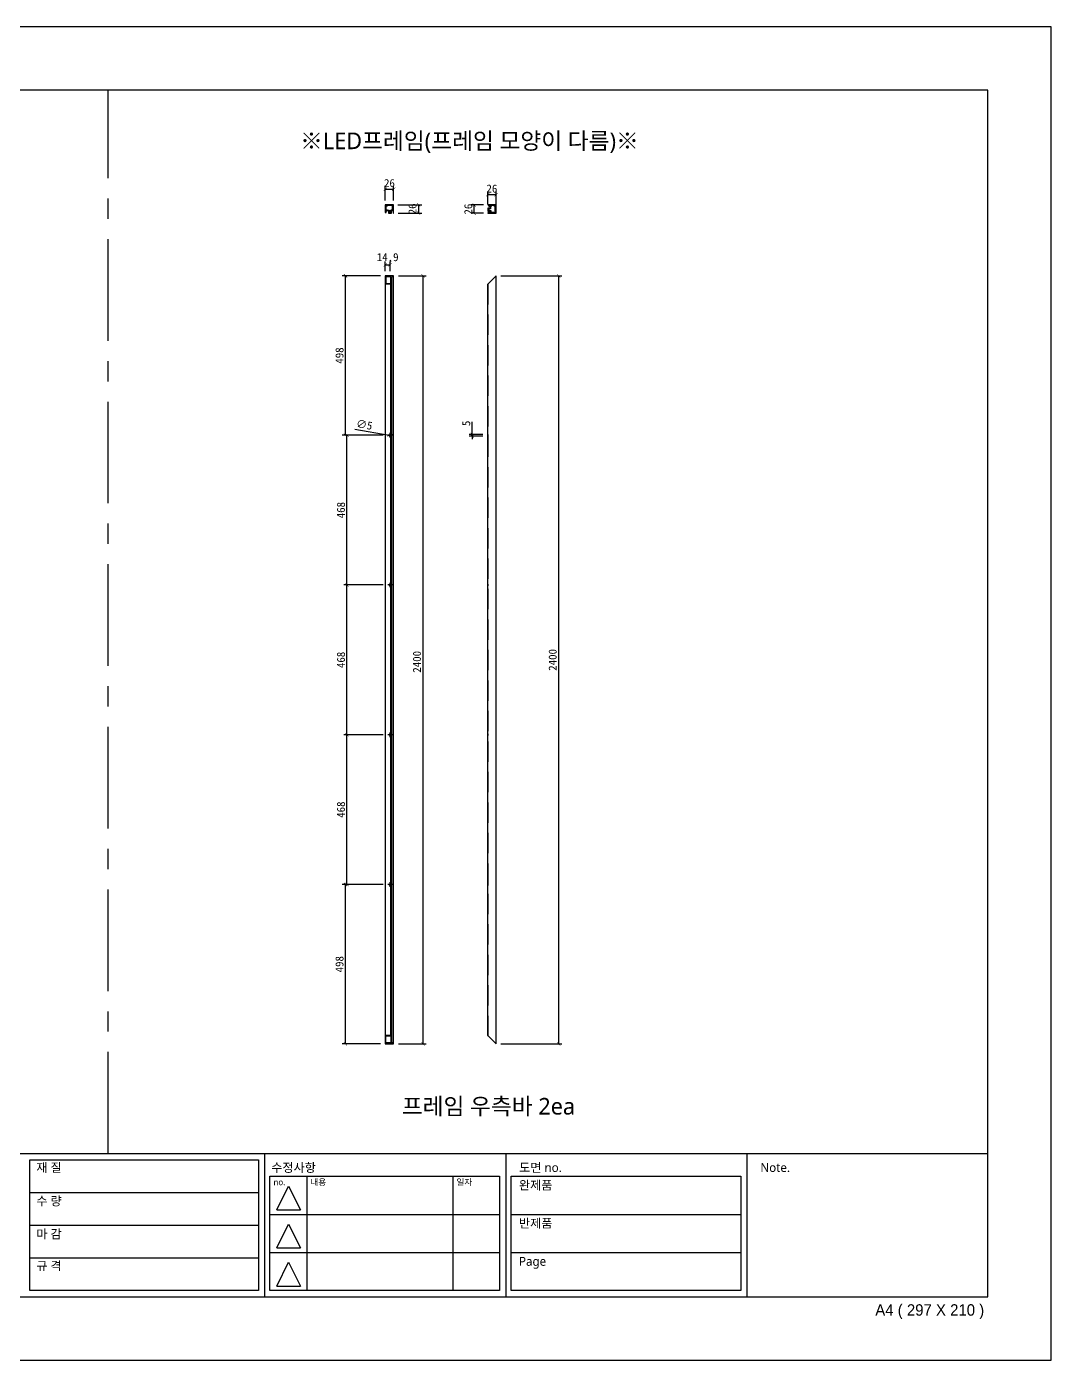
# Model space of a CAD drawing. Header units: millimetres. Extents: x -44117 to 256353, y -2095463 to 65325.
# Drawn here: x -39959 to -36756, y 57733 to 61900 of the extents above; entities that cross this region are included whole.
import ezdxf

# ---------------------------------------------------------------- set-up
doc = ezdxf.new("R2010")
doc.units = ezdxf.units.MM
doc.header["$LTSCALE"] = 10
doc.linetypes.add('CENTER', pattern=[50.8, 31.75, -6.35, 6.35, -6.35])
doc.linetypes.add('HIDDEN', pattern=[9.525, 6.35, -3.175])
for name, color, linetype in [('cen', 1, 'CENTER'), ('도면층1', 7, 'HIDDEN'), ('도면층2', 3, 'CENTER')]:
    doc.layers.add(name, color=color, linetype=linetype)
doc.styles.add('고딕', font='')
doc.styles.get('고딕').set_extended_font_data('HYgtrE')
doc.dimstyles.new('ISO-25', dxfattribs={"dimtxt": 2.5, "dimasz": 2.5, "dimexe": 1, "dimexo": 1, "dimtad": 1, "dimtxsty": 'Standard', "dimblk": 'ARCHTICK', "dimcen": 2.5, "dimadec": 0, "dimazin": 0, "dimtfac": 1, "dimtmove": 0, "dimatfit": 3, "dimfxl": 0, "dimarcsym": 0})

# ---------------------------------------------------------------- blocks, each defined once
blk = doc.blocks.new('A$C2EC13F1B')
at = {"color": 7}
for p, q in [((-3.67, -0.83), (-1.17, 4.17)), ((-1.17, 4.17), (1.33, -0.83))]:
    blk.add_line(p, q, dxfattribs=at)
blk.add_lwpolyline([(-3.67, -0.83), (1.33, -0.83)], dxfattribs=at)
blk = doc.blocks.new('a4 1scale')
at = {"color": 8}
for p, q in [((-15144.83, -4477.05), (-14867.83, -4477.05)), ((-14981.69, -4499.62), (-14981.69, -4477.06)), ((-14943.7, -4499.62), (-14943.7, -4477.06)), ((-14905.71, -4499.62), (-14905.71, -4477.06)), ((-14980.9, -4480.63), (-14944.7, -4480.63)), ((-14975.07, -4480.63), (-14975.07, -4498.62)), ((-14952.08, -4480.63), (-14952.08, -4498.62)), ((-14942.91, -4480.63), (-14906.71, -4480.63)), ((-15018.68, -4483.2), (-14982.69, -4483.2)), ((-14980.9, -4486.63), (-14944.7, -4486.63)), ((-14942.91, -4486.63), (-14906.71, -4486.63)), ((-15018.68, -4488.34), (-14982.69, -4488.34)), ((-15018.68, -4493.48), (-14982.69, -4493.48)), ((-14980.9, -4492.63), (-14944.7, -4492.63)), ((-14942.91, -4492.63), (-14906.71, -4492.63))]:
    blk.add_line(p, q, dxfattribs=at)
for points in [[(-15154.83, -4509.61), (-14857.83, -4509.61), (-14857.83, -4299.61), (-15154.83, -4299.61)], [(-15144.83, -4499.61), (-14867.83, -4499.61), (-14867.83, -4309.61), (-15144.83, -4309.61)]]:
    blk.add_lwpolyline(points, close=True)
blk.add_lwpolyline([(-15018.68, -4478.06), (-14982.69, -4478.06), (-14982.69, -4498.62), (-15018.68, -4498.62)], close=True, dxfattribs=at)
for points in [[(-14944.7, -4480.63), (-14944.7, -4498.62), (-14980.9, -4498.62), (-14980.9, -4480.63)], [(-14906.71, -4480.63), (-14906.71, -4498.62), (-14942.91, -4498.62), (-14942.91, -4480.63)]]:
    blk.add_lwpolyline(points, dxfattribs=at)
at = {"color": 8, "xscale": 0.7469071166727064, "yscale": 0.7469071166727064, "zscale": 0.7469071166727064}
for p in [(-14977.06, -4485.3), (-14977.06, -4491.3), (-14977.06, -4497.29)]:
    blk.add_blockref('A$C2EC13F1B', p, dxfattribs=at)
at = {"color": 8, "style": '고딕'}
for s, insert, char_height, width, attachment_point in [('{\\fMalgun Gothic|b0|i0|c129|p50;재 질}', (-15017.66, -4478.55), 1.4003, 21.6513, 1), ('{\\fMalgun Gothic|b0|i0|c129|p50;수정사항}', (-14980.67, -4478.55), 1.4003, 21.6513, 1), ('{\\fMalgun Gothic|b0|i0|c129|p50;도면 no.}', (-14941.63, -4478.55), 1.4003, 21.6513, 1), ('{\\fMalgun Gothic|b0|i0|c129|p50;Note.}', (-14903.64, -4478.55), 1.4003, 21.6513, 1), ('{\\fMalgun Gothic|b0|i0|c129|p50;no.}', (-14980.32, -4481.07), 0.96, 25.9815, 1), ('{\\fMalgun Gothic|b0|i0|c129|p50;내용}', (-14974.49, -4481.07), 0.96, 25.9815, 1), ('{\\fMalgun Gothic|b0|i0|c129|p50;일자}', (-14951.5, -4481.07), 0.96, 25.9815, 1), ('{\\fGulim|b0|i0|c129|p50;완\\fMalgun Gothic|b0|i0|c129|p50;제품}', (-14941.66, -4481.32), 1.4003, 21.6513, 1), ('{\\fMalgun Gothic|b0|i0|c129|p50;수 량}', (-15017.66, -4483.82), 1.4003, 21.6513, 1), ('{\\fMalgun Gothic|b0|i0|c129|p50;반제품}', (-14941.66, -4487.32), 1.4003, 21.6513, 1), ('{\\fMalgun Gothic|b0|i0|c129|p50;마 감}', (-15017.66, -4489.02), 1.4003, 21.6513, 1), ('{\\fMalgun Gothic|b0|i0|c129|p50;규 격 }', (-15017.66, -4494.02), 1.4003, 21.6513, 1), ('{\\fMalgun Gothic|b0|i0|c129|p50;Page}', (-14941.66, -4493.32), 1.4003, 21.6513, 1), ('{\\C8;A4 ( 297 X 210 )}', (-14868.4, -4500.78), 1.8004, 27.0059, 3)]:
    blk.add_mtext(s, dxfattribs=dict(at, insert=insert, char_height=char_height, width=width, attachment_point=attachment_point))
blk = doc.blocks.new('_ArchTick')
at = {"color": 0, "linetype": 'ByBlock', "const_width": 0.15}
blk.add_lwpolyline([(-0.5, -0.5), (0.5, 0.5)], dxfattribs=at)
blk = doc.blocks.new('*D173')
at = {"color": 0, "lineweight": -2}
for p, q in [((-38566.1, 60626.2), (-38566.1, 60665.4)), ((-38532.7, 60626.2), (-38576.1, 60626.2)), ((-38532.7, 60621.2), (-38576.1, 60621.2)), ((-38566.1, 60621.2), (-38566.1, 60626.2)), ((-38566.1, 60621.2), (-38566.1, 60611.2))]:
    blk.add_line(p, q, dxfattribs=at)
at = {"layer": 'Defpoints', "color": 0}
for p in [(-38566.1, 60626.2), (-38517.7, 60626.2), (-38517.7, 60621.2)]:
    blk.add_point(p, dxfattribs=at)
at = {"color": 0, "lineweight": -2, "xscale": 10, "yscale": 10, "zscale": 10}
for p, rotation in [((-38566.1, 60626.2), 270), ((-38566.1, 60621.2), 90)]:
    blk.add_blockref('_ArchTick', p, dxfattribs=dict(at, rotation=rotation))
at = {"color": 0, "insert": (-38584.8, 60660.8), "char_height": 25, "attachment_point": 5, "rotation": 90}
blk.add_mtext('5', dxfattribs=at)
blk = doc.blocks.new('*D136')
at = {"color": 0, "lineweight": -2}
for p, q in [((-38476.7, 61121.7), (-38285.9, 61121.7)), ((-38295.9, 58721.7), (-38295.9, 61121.7)), ((-38476.7, 58721.7), (-38285.9, 58721.7))]:
    blk.add_line(p, q, dxfattribs=at)
at = {"layer": 'Defpoints', "color": 0}
for p in [(-38491.7, 61121.7), (-38295.9, 61121.7), (-38491.7, 58721.7)]:
    blk.add_point(p, dxfattribs=at)
at = {"color": 0, "lineweight": -2, "xscale": 10, "yscale": 10, "zscale": 10}
for p, rotation in [((-38295.9, 61121.7), 90), ((-38295.9, 58721.7), 270)]:
    blk.add_blockref('_ArchTick', p, dxfattribs=dict(at, rotation=rotation))
at = {"color": 0, "insert": (-38314.7, 59921.7), "char_height": 25, "attachment_point": 5, "rotation": 90}
blk.add_mtext('2400', dxfattribs=at)
blk = doc.blocks.new('*D790')
at = {"color": 0, "lineweight": -2}
for p, q in [((-38530.7, 61343.2), (-38569.8, 61343.2)), ((-38530.7, 61317.2), (-38569.8, 61317.2)), ((-38559.8, 61317.2), (-38559.8, 61343.2))]:
    blk.add_line(p, q, dxfattribs=at)
at = {"layer": 'Defpoints', "color": 0}
for p in [(-38559.8, 61343.2), (-38515.7, 61343.2), (-38515.7, 61317.2)]:
    blk.add_point(p, dxfattribs=at)
at = {"color": 0, "lineweight": -2, "xscale": 10, "yscale": 10, "zscale": 10}
for p, rotation in [((-38559.8, 61343.2), 90), ((-38559.8, 61317.2), 270)]:
    blk.add_blockref('_ArchTick', p, dxfattribs=dict(at, rotation=rotation))
at = {"color": 0, "insert": (-38578.5, 61330.2), "char_height": 25, "attachment_point": 5, "rotation": 90}
blk.add_mtext('26', dxfattribs=at)
blk = doc.blocks.new('*D791')
at = {"color": 0, "lineweight": -2}
for p, q in [((-38517.7, 61345.2), (-38517.7, 61385.5)), ((-38517.7, 61375.5), (-38491.7, 61375.5)), ((-38491.7, 61345.2), (-38491.7, 61385.5))]:
    blk.add_line(p, q, dxfattribs=at)
at = {"layer": 'Defpoints', "color": 0}
for p in [(-38491.7, 61375.5), (-38517.7, 61330.2), (-38491.7, 61330.2)]:
    blk.add_point(p, dxfattribs=at)
at = {"color": 0, "lineweight": -2, "xscale": 10, "yscale": 10, "zscale": 10, "rotation": 180}
blk.add_blockref('_ArchTick', (-38517.7, 61375.5), dxfattribs=at)
at = {"color": 0, "lineweight": -2, "xscale": 10, "yscale": 10, "zscale": 10}
blk.add_blockref('_ArchTick', (-38491.7, 61375.5), dxfattribs=at)
at = {"color": 0, "insert": (-38504.7, 61394.3), "char_height": 25, "attachment_point": 5}
blk.add_mtext('26', dxfattribs=at)
blk = doc.blocks.new('*D795')
at = {"color": 0, "lineweight": -2}
for p, q in [((-38933.2, 60642.7), (-38825.4, 60624.1)), ((-38820.5, 60623.3), (-38825.4, 60624.1)), ((-38820.5, 60623.3), (-38820.5, 60623.3))]:
    blk.add_line(p, q, dxfattribs=at)
at = {"layer": 'Defpoints', "color": 0}
for p in [(-38825.4, 60624.1), (-38820.5, 60623.3)]:
    blk.add_point(p, dxfattribs=at)
at = {"color": 0, "lineweight": -2, "xscale": 10, "yscale": 10, "zscale": 10}
for p, rotation in [((-38825.4, 60624.1), 350.2303854805195), ((-38820.5, 60623.3), 170.2303854805195)]:
    blk.add_blockref('_ArchTick', p, dxfattribs=dict(at, rotation=rotation))
at = {"color": 0, "insert": (-38903.4, 60656.6), "char_height": 25, "attachment_point": 5, "rotation": 350.2304}
blk.add_mtext('∅5', dxfattribs=at)
blk = doc.blocks.new('*D796')
at = {"color": 0, "lineweight": -2}
for p, q in [((-38796.8, 61121.7), (-38710.1, 61121.7)), ((-38720.1, 61121.7), (-38720.1, 58721.7)), ((-38796.8, 58721.7), (-38710.1, 58721.7))]:
    blk.add_line(p, q, dxfattribs=at)
at = {"layer": 'Defpoints', "color": 0}
for p in [(-38811.8, 61121.7), (-38811.8, 58721.7), (-38720.1, 58721.7)]:
    blk.add_point(p, dxfattribs=at)
at = {"color": 0, "lineweight": -2, "xscale": 10, "yscale": 10, "zscale": 10}
for p, rotation in [((-38720.1, 61121.7), 90), ((-38720.1, 58721.7), 270)]:
    blk.add_blockref('_ArchTick', p, dxfattribs=dict(at, rotation=rotation))
at = {"color": 0, "insert": (-38738.8, 59915.7), "char_height": 25, "attachment_point": 5, "rotation": 90}
blk.add_mtext('2400', dxfattribs=at)
blk = doc.blocks.new('*D794')
at = {"color": 0, "lineweight": -2}
for p, q in [((-38837.8, 61136.7), (-38837.8, 61166.1)), ((-38837.8, 61156.1), (-38822.9, 61156.1)), ((-38822.9, 61136.7), (-38822.9, 61166.1))]:
    blk.add_line(p, q, dxfattribs=at)
at = {"layer": 'Defpoints', "color": 0}
for p in [(-38822.9, 61156.1), (-38837.8, 61121.7), (-38822.9, 61121.7)]:
    blk.add_point(p, dxfattribs=at)
at = {"color": 0, "lineweight": -2, "xscale": 10, "yscale": 10, "zscale": 10, "rotation": 180}
blk.add_blockref('_ArchTick', (-38837.8, 61156.1), dxfattribs=at)
at = {"color": 0, "lineweight": -2, "xscale": 10, "yscale": 10, "zscale": 10}
blk.add_blockref('_ArchTick', (-38822.9, 61156.1), dxfattribs=at)
at = {"color": 0, "insert": (-38830.4, 61176.9), "char_height": 25, "attachment_point": 5}
blk.add_mtext('14,9', dxfattribs=at)
blk = doc.blocks.new('*D797')
at = {"color": 0, "lineweight": -2}
for p, q in [((-38844.9, 59219.7), (-38972.1, 59219.7)), ((-38962.1, 58721.7), (-38962.1, 59219.7)), ((-38852.8, 58721.7), (-38972.1, 58721.7))]:
    blk.add_line(p, q, dxfattribs=at)
at = {"layer": 'Defpoints', "color": 0}
for p in [(-38962.1, 59219.7), (-38829.9, 59219.7), (-38837.8, 58721.7)]:
    blk.add_point(p, dxfattribs=at)
at = {"color": 0, "lineweight": -2, "xscale": 10, "yscale": 10, "zscale": 10}
for p, rotation in [((-38962.1, 59219.7), 90), ((-38962.1, 58721.7), 270)]:
    blk.add_blockref('_ArchTick', p, dxfattribs=dict(at, rotation=rotation))
at = {"color": 0, "insert": (-38980.8, 58970.7), "char_height": 25, "attachment_point": 5, "rotation": 90}
blk.add_mtext('498', dxfattribs=at)
blk = doc.blocks.new('*D798')
at = {"color": 0, "lineweight": -2}
for p, q in [((-38844.9, 59687.7), (-38967.6, 59687.7)), ((-38957.6, 59219.7), (-38957.6, 59687.7)), ((-38844.9, 59219.7), (-38967.6, 59219.7))]:
    blk.add_line(p, q, dxfattribs=at)
at = {"layer": 'Defpoints', "color": 0}
for p in [(-38957.6, 59687.7), (-38829.9, 59687.7), (-38829.9, 59219.7)]:
    blk.add_point(p, dxfattribs=at)
at = {"color": 0, "lineweight": -2, "xscale": 10, "yscale": 10, "zscale": 10}
for p, rotation in [((-38957.6, 59687.7), 90), ((-38957.6, 59219.7), 270)]:
    blk.add_blockref('_ArchTick', p, dxfattribs=dict(at, rotation=rotation))
at = {"color": 0, "insert": (-38976.3, 59453.7), "char_height": 25, "attachment_point": 5, "rotation": 90}
blk.add_mtext('468', dxfattribs=at)
blk = doc.blocks.new('*D799')
at = {"color": 0, "lineweight": -2}
for p, q in [((-38844.9, 60155.7), (-38967.6, 60155.7)), ((-38957.6, 59687.7), (-38957.6, 60155.7)), ((-38844.9, 59687.7), (-38967.6, 59687.7))]:
    blk.add_line(p, q, dxfattribs=at)
at = {"layer": 'Defpoints', "color": 0}
for p in [(-38957.6, 60155.7), (-38829.9, 60155.7), (-38829.9, 59687.7)]:
    blk.add_point(p, dxfattribs=at)
at = {"color": 0, "lineweight": -2, "xscale": 10, "yscale": 10, "zscale": 10}
for p, rotation in [((-38957.6, 60155.7), 90), ((-38957.6, 59687.7), 270)]:
    blk.add_blockref('_ArchTick', p, dxfattribs=dict(at, rotation=rotation))
at = {"color": 0, "insert": (-38976.3, 59921.7), "char_height": 25, "attachment_point": 5, "rotation": 90}
blk.add_mtext('468', dxfattribs=at)
blk = doc.blocks.new('*D800')
at = {"color": 0, "lineweight": -2}
for p, q in [((-38844.9, 60623.7), (-38967.6, 60623.7)), ((-38957.6, 60155.7), (-38957.6, 60623.7)), ((-38844.9, 60155.7), (-38967.6, 60155.7))]:
    blk.add_line(p, q, dxfattribs=at)
at = {"layer": 'Defpoints', "color": 0}
for p in [(-38957.6, 60623.7), (-38829.9, 60623.7), (-38829.9, 60155.7)]:
    blk.add_point(p, dxfattribs=at)
at = {"color": 0, "lineweight": -2, "xscale": 10, "yscale": 10, "zscale": 10}
for p, rotation in [((-38957.6, 60623.7), 90), ((-38957.6, 60155.7), 270)]:
    blk.add_blockref('_ArchTick', p, dxfattribs=dict(at, rotation=rotation))
at = {"color": 0, "insert": (-38976.3, 60389.7), "char_height": 25, "attachment_point": 5, "rotation": 90}
blk.add_mtext('468', dxfattribs=at)
blk = doc.blocks.new('*D801')
at = {"color": 0, "lineweight": -2}
for p, q in [((-38852.8, 61121.7), (-38972.1, 61121.7)), ((-38962.1, 60623.7), (-38962.1, 61121.7)), ((-38844.9, 60623.7), (-38972.1, 60623.7))]:
    blk.add_line(p, q, dxfattribs=at)
at = {"layer": 'Defpoints', "color": 0}
for p in [(-38962.1, 61121.7), (-38837.8, 61121.7), (-38829.9, 60623.7)]:
    blk.add_point(p, dxfattribs=at)
at = {"color": 0, "lineweight": -2, "xscale": 10, "yscale": 10, "zscale": 10}
for p, rotation in [((-38962.1, 61121.7), 90), ((-38962.1, 60623.7), 270)]:
    blk.add_blockref('_ArchTick', p, dxfattribs=dict(at, rotation=rotation))
at = {"color": 0, "insert": (-38980.8, 60872.7), "char_height": 25, "attachment_point": 5, "rotation": 90}
blk.add_mtext('498', dxfattribs=at)
blk = doc.blocks.new('*D792')
at = {"color": 0, "lineweight": -2}
for p, q in [((-38837.8, 61357.3), (-38837.8, 61402.7)), ((-38837.8, 61392.7), (-38811.8, 61392.7)), ((-38811.8, 61357.5), (-38811.8, 61402.7))]:
    blk.add_line(p, q, dxfattribs=at)
at = {"layer": 'Defpoints', "color": 0}
for p in [(-38811.8, 61392.7), (-38837.8, 61342.3), (-38811.8, 61342.5)]:
    blk.add_point(p, dxfattribs=at)
at = {"color": 0, "lineweight": -2, "xscale": 10, "yscale": 10, "zscale": 10, "rotation": 180}
blk.add_blockref('_ArchTick', (-38837.8, 61392.7), dxfattribs=at)
at = {"color": 0, "lineweight": -2, "xscale": 10, "yscale": 10, "zscale": 10}
blk.add_blockref('_ArchTick', (-38811.8, 61392.7), dxfattribs=at)
at = {"color": 0, "insert": (-38824.8, 61411.5), "char_height": 25, "attachment_point": 5}
blk.add_mtext('26', dxfattribs=at)
blk = doc.blocks.new('*D793')
at = {"color": 0, "lineweight": -2}
for p, q in [((-38798.4, 61344), (-38724.1, 61344)), ((-38797.6, 61318), (-38724.1, 61318)), ((-38734.1, 61344), (-38734.1, 61318))]:
    blk.add_line(p, q, dxfattribs=at)
at = {"layer": 'Defpoints', "color": 0}
for p in [(-38813.4, 61344), (-38812.6, 61318), (-38734.1, 61318)]:
    blk.add_point(p, dxfattribs=at)
at = {"color": 0, "lineweight": -2, "xscale": 10, "yscale": 10, "zscale": 10}
for p, rotation in [((-38734.1, 61344), 90), ((-38734.1, 61318), 270)]:
    blk.add_blockref('_ArchTick', p, dxfattribs=dict(at, rotation=rotation))
at = {"color": 0, "insert": (-38752.9, 61331), "char_height": 25, "attachment_point": 5, "rotation": 90}
blk.add_mtext('26', dxfattribs=at)

msp = doc.modelspace()

# ---------------------------------------------------------------- linework, layer by layer
for p, q in [((-38811.82589, 61121.69025), (-38837.82589, 61121.69025)), ((-38837.82589, 61121.69025), (-38837.82589, 58721.69025)), ((-38818.52589, 61095.69025), (-38837.82589, 61095.69025)), ((-38836.32589, 61118.69025), (-38836.32589, 61097.19025)), ((-38820.02589, 61118.69025), (-38836.32589, 61118.69025)), ((-38820.02589, 61097.19025), (-38836.32589, 61097.19025)), ((-38820.02589, 61097.19025), (-38820.02589, 61118.69025)), ((-38820.02589, 58747.69025), (-38820.02589, 61095.69025)), ((-38818.52589, 58724.69025), (-38818.52589, 61118.69025)), ((-38813.32589, 61118.69025), (-38818.52589, 61118.69025)), ((-38813.32589, 58724.69025), (-38813.32589, 61118.69025)), ((-38813.32589, 61097.19025), (-38813.32589, 61118.69025)), ((-38811.82589, 61095.69025), (-38813.32589, 61095.69025)), ((-38811.82589, 58721.69025), (-38811.82589, 61121.69025)), ((-38517.66989, 61095.69025), (-38491.66989, 61121.69025)), ((-38517.66989, 58747.69025), (-38517.66989, 61095.69025)), ((-38491.66989, 58721.69025), (-38491.66989, 61121.69025)), ((-38818.52589, 58747.69025), (-38837.82589, 58747.69025)), ((-38837.82589, 58721.69025), (-38811.82589, 58721.69025)), ((-38811.82589, 58721.69025), (-38837.82589, 58721.69025)), ((-38836.32589, 58724.69025), (-38836.32589, 58746.19025)), ((-38820.02589, 58746.19025), (-38836.32589, 58746.19025)), ((-38820.02589, 58724.69025), (-38836.32589, 58724.69025)), ((-38820.02589, 58746.19025), (-38820.02589, 58724.69025)), ((-38813.32589, 58724.69025), (-38818.52589, 58724.69025)), ((-38811.82589, 58747.69025), (-38813.32589, 58747.69025)), ((-38491.66989, 58721.69025), (-38517.66989, 58747.69025))]:
    msp.add_line(p, q)
for points in [[(-38835.96259, 61319.07717), (-38835.96259, 61319.07717), (-38835.96259, 61319.07717, 0.4142135624), (-38835.73959, 61319.25116), (-38835.64478, 61320.01913, -0.1357168379), (-38835.60399, 61320.11763, 0.1201861936), (-38834.9715, 61321.52194, 0.4322308638), (-38835.14362, 61321.75701), (-38835.42592, 61321.79187, -0.4142135624), (-38835.59991, 61322.01487), (-38835.52149, 61322.65004, -0.4142135624), (-38835.29849, 61322.82403), (-38834.70301, 61322.75051, 0.4142135624), (-38834.48001, 61322.9245), (-38834.38199, 61323.71847, 0.4142135624), (-38834.55598, 61323.94147), (-38835.15146, 61324.01499, -0.4142135624), (-38835.32545, 61324.23799), (-38835.19066, 61325.3297, -0.4142135624), (-38834.96767, 61325.50369), (-38827.02795, 61324.52346, -0.4142135624), (-38826.85396, 61324.30046), (-38826.98874, 61323.20875, -0.4142135624), (-38827.21174, 61323.03476), (-38827.80722, 61323.10828, 0.4142135624), (-38828.03022, 61322.93429), (-38828.12824, 61322.14032, 0.4142135624), (-38827.95425, 61321.91732), (-38827.35877, 61321.8438, -0.4142135624), (-38827.18479, 61321.62081), (-38827.2632, 61320.98563, -0.4142135624), (-38827.4862, 61320.81164), (-38827.76851, 61320.84649, 0.4322308638), (-38827.99263, 61320.66034, 0.1201861936), (-38827.72067, 61319.14436, -0.1357168379), (-38827.70506, 61319.0389), (-38827.79987, 61318.27093, 0.4142135624), (-38827.62589, 61318.04793), (-38819.02589, 61318.04793, 0.4142135624), (-38818.52589, 61318.54793), (-38818.52589, 61326.04793), (-38813.32589, 61326.04793), (-38813.32589, 61318.35675, 0.4228503783), (-38813.02602, 61318.04793), (-38812.12589, 61318.04793, 0.4142135624), (-38811.82589, 61318.34793), (-38811.82589, 61343.54793, 0.4142135624), (-38812.32589, 61344.04793), (-38837.32589, 61344.04793, 0.4142135624), (-38837.82589, 61343.54793), (-38837.82483, 61319.74535, 0.4142135624), (-38837.32483, 61319.24535), (-38835.96259, 61319.07717)], [(-38825.82589, 61321.54793), (-38820.02589, 61321.54793), (-38820.02589, 61326.04793), (-38820.02589, 61327.24793, -0.4142135624), (-38819.72589, 61327.54793), (-38818.52589, 61327.54793), (-38818.52589, 61327.54793), (-38814.82589, 61327.54793), (-38814.82589, 61342.54793), (-38818.82589, 61342.54793), (-38818.82589, 61341.04793), (-38832.32589, 61341.04793), (-38832.32589, 61339.84793, -0.4142135624), (-38832.62589, 61339.54793), (-38833.02589, 61339.54793, -0.4142135624), (-38833.32589, 61339.84793), (-38833.32589, 61342.54793), (-38836.32589, 61342.54793), (-38836.32589, 61326.54793), (-38833.62589, 61326.54793, 0.4142135624), (-38833.32589, 61326.84793), (-38833.32589, 61328.24793, -0.4142135624), (-38833.02589, 61328.54793), (-38832.62589, 61328.54793, -0.4142135624), (-38832.32589, 61328.24793), (-38832.32589, 61326.85293, 0.4142135624), (-38832.02589, 61326.55293), (-38826.12589, 61326.55293, -0.4142135624), (-38825.82589, 61326.25293), (-38825.82589, 61321.54793)], [(-38516.64065, 61341.37781), (-38516.64065, 61341.37781), (-38516.64065, 61341.37781, 0.4142135624), (-38516.46667, 61341.15482), (-38515.69869, 61341.06, -0.1357168379), (-38515.6002, 61341.01921, 0.1201861936), (-38514.19589, 61340.38672, 0.4322308638), (-38513.96081, 61340.55884), (-38513.92596, 61340.84114, -0.4142135624), (-38513.70296, 61341.01513), (-38513.06778, 61340.93671, -0.4142135624), (-38512.89379, 61340.71371), (-38512.96731, 61340.11823, 0.4142135624), (-38512.79332, 61339.89524), (-38511.99935, 61339.79721, 0.4142135624), (-38511.77635, 61339.9712), (-38511.70284, 61340.56668, -0.4142135624), (-38511.47984, 61340.74067), (-38510.38813, 61340.60589, -0.4142135624), (-38510.21414, 61340.38289), (-38511.19437, 61332.44317, -0.4142135624), (-38511.41736, 61332.26918), (-38512.50908, 61332.40396, -0.4142135624), (-38512.68306, 61332.62696), (-38512.60955, 61333.22244, 0.4142135624), (-38512.78353, 61333.44544), (-38513.5775, 61333.54346, 0.4142135624), (-38513.8005, 61333.36947), (-38513.87402, 61332.77399, -0.4142135624), (-38514.09702, 61332.60001), (-38514.7322, 61332.67842, -0.4142135624), (-38514.90618, 61332.90142), (-38514.87133, 61333.18373, 0.4322308638), (-38515.05749, 61333.40785, 0.1201861936), (-38516.57346, 61333.13589, -0.1357168379), (-38516.67892, 61333.12028), (-38517.44689, 61333.2151, 0.4142135624), (-38517.66989, 61333.04111), (-38517.66989, 61324.44111, 0.4142135624), (-38517.16989, 61323.94111), (-38509.66989, 61323.94111), (-38509.66989, 61318.74111), (-38517.36108, 61318.74111, 0.4228503783), (-38517.66989, 61318.44124), (-38517.66989, 61317.54111, 0.4142135624), (-38517.36989, 61317.24111), (-38492.16989, 61317.24111, 0.4142135624), (-38491.66989, 61317.74111), (-38491.66989, 61342.74111, 0.4142135624), (-38492.16989, 61343.24111), (-38515.97247, 61343.24005, 0.4142135624), (-38516.47247, 61342.74005), (-38516.64065, 61341.37781)], [(-38514.16989, 61331.24111), (-38514.16989, 61325.44111), (-38509.66989, 61325.44111), (-38508.46989, 61325.44111, -0.4142135624), (-38508.16989, 61325.14111), (-38508.16989, 61323.94111), (-38508.16989, 61323.94111), (-38508.16989, 61320.24111), (-38493.16989, 61320.24111), (-38493.16989, 61324.24111), (-38494.66989, 61324.24111), (-38494.66989, 61337.74111), (-38495.86989, 61337.74111, -0.4142135624), (-38496.16989, 61338.04111), (-38496.16989, 61338.44111, -0.4142135624), (-38495.86989, 61338.74111), (-38493.16989, 61338.74111), (-38493.16989, 61341.74111), (-38509.16989, 61341.74111), (-38509.16989, 61339.04111, 0.4142135624), (-38508.86989, 61338.74111), (-38507.46989, 61338.74111, -0.4142135624), (-38507.16989, 61338.44111), (-38507.16989, 61338.04111, -0.4142135624), (-38507.46989, 61337.74111), (-38508.86489, 61337.74111, 0.4142135624), (-38509.16489, 61337.44111), (-38509.16489, 61331.54111, -0.4142135624), (-38509.46489, 61331.24111), (-38514.16989, 61331.24111)]]:
    msp.add_lwpolyline(points, format="xyb")
for centre in [(-38822.92589, 60623.69025), (-38822.92589, 60155.69025), (-38822.92589, 59687.69025), (-38822.92589, 59219.69025)]:
    msp.add_circle(centre, 2.5)
at = {"layer": 'cen'}
msp.add_line((-39703.46959, 58378.93891), (-39703.46959, 61701.91753), dxfattribs=at)
at = {"layer": '도면층1'}
for p, q in [((-38516.16989, 58746.19025), (-38516.16989, 61097.19025)), ((-38516.16989, 60626.19025), (-38517.66989, 60626.19025)), ((-38516.16989, 60621.19025), (-38517.66989, 60621.19025)), ((-38516.16989, 60621.19025), (-38516.16989, 60626.19025)), ((-38516.16989, 60158.19025), (-38517.66989, 60158.19025)), ((-38516.16989, 60153.19025), (-38517.66989, 60153.19025)), ((-38516.16989, 60153.19025), (-38516.16989, 60158.19025)), ((-38516.16989, 59690.19025), (-38517.66989, 59690.19025)), ((-38516.16989, 59685.19025), (-38517.66989, 59685.19025)), ((-38516.16989, 59685.19025), (-38516.16989, 59690.19025)), ((-38516.16989, 59222.19025), (-38517.66989, 59222.19025)), ((-38516.16989, 59217.19025), (-38516.16989, 59222.19025)), ((-38516.16989, 59217.19025), (-38517.66989, 59217.19025))]:
    msp.add_line(p, q, dxfattribs=at)
at = {"layer": '도면층2'}
for p, q in [((-38815.92589, 60623.69025), (-38829.92589, 60623.69025)), ((-38822.92589, 60616.69025), (-38822.92589, 60630.69025)), ((-38815.92589, 60155.69025), (-38829.92589, 60155.69025)), ((-38822.92589, 60148.69025), (-38822.92589, 60162.69025)), ((-38815.92589, 59687.69025), (-38829.92589, 59687.69025)), ((-38822.92589, 59680.69025), (-38822.92589, 59694.69025)), ((-38815.92589, 59219.69025), (-38829.92589, 59219.69025)), ((-38822.92589, 59212.69025), (-38822.92589, 59226.69025))]:
    msp.add_line(p, q, dxfattribs=at)

# ---------------------------------------------------------------- block references
at = {"color": 1, "xscale": 19.845, "yscale": 19.845, "zscale": 19.845}
msp.add_blockref('a4 1scale', (258097.14778, 147226.10852), dxfattribs=at)

# ---------------------------------------------------------------- texts
at = {"color": 142, "char_height": 52.004575, "width": 1506.5379465, "attachment_point": 5, "style": '고딕'}
for s, insert in [('{\\fMalgun Gothic|b0|i0|c129|p50;\\C3;※LED프레임(프레임 모양이 다름)※}', (-38574.90184, 61537.80948)), ('{\\fMalgun Gothic|b0|i0|c129|p50;프레임 우측바 2ea}', (-38515.52436, 58524.06167))]:
    msp.add_mtext(s, dxfattribs=dict(at, insert=insert))

# ---------------------------------------------------------------- dimensions: what is measured, and where the dimension line sits
for base, p1, p2, picture, middle in [((-38811.82589, 61392.72306), (-38837.82589, 61342.29718), (-38811.82589, 61342.54118), '*D792', (-38824.82589, 61392.72306)), ((-38491.66989, 61375.5176), (-38517.66989, 61330.24111), (-38491.66989, 61330.24111), '*D791', (-38504.66989, 61375.5176)), ((-38822.92589, 61156.06072), (-38837.82589, 61121.69025), (-38822.92589, 61121.69025), '*D794', (-38830.37589, 61156.06072))]:
    dim = msp.add_linear_dim(base=base, p1=p1, p2=p2, dimstyle='ISO-25', override={"dimscale": 10, "dimasz": 1, "dimexo": 1.5})
    dim.commit()
    dim.dimension.update_dxf_attribs({"geometry": picture, "text_midpoint": middle, "dimtype": 160})
for base, p1, p2, picture, middle in [((-38734.11346, 61318.04793), (-38813.41881, 61344.04793), (-38812.57595, 61318.04793), '*D793', (-38734.11346, 61331.04793)), ((-38559.79619, 61343.24006), (-38515.66989, 61317.24111), (-38515.66988, 61343.24006), '*D790', (-38559.79619, 61330.24059)), ((-38720.07561, 58721.69025), (-38811.82589, 61121.69025), (-38811.82589, 58721.69025), '*D796', (-38720.07561, 59915.69025))]:
    dim = msp.add_linear_dim(base=base, p1=p1, p2=p2, angle=90, dimstyle='ISO-25', override={"dimscale": 10, "dimasz": 1, "dimexo": 1.5})
    dim.commit()
    dim.dimension.update_dxf_attribs({"geometry": picture, "text_midpoint": middle, "dimtype": 160})
for base, p1, p2, override, picture, middle in [((-38962.09801, 61121.69025), (-38829.92589, 60623.69025), (-38837.82589, 61121.69025), {"dimscale": 10, "dimasz": 1, "dimexo": 1.5, "dimtmove": 1}, '*D801', (-38980.84801, 60872.69025)), ((-38295.92908, 61121.69025), (-38491.66989, 58721.69025), (-38491.66989, 61121.69025), {"dimscale": 10, "dimasz": 1, "dimexo": 1.5}, '*D136', (-38314.67908, 59921.69025)), ((-38566.09148, 60626.19025), (-38517.66989, 60621.19025), (-38517.66989, 60626.19025), {"dimscale": 10, "dimasz": 1, "dimexo": 1.5}, '*D173', (-38584.84148, 60660.77358)), ((-38957.59801, 60623.69025), (-38829.92589, 60155.69025), (-38829.92589, 60623.69025), {"dimscale": 10, "dimasz": 1, "dimexo": 1.5, "dimtmove": 1}, '*D800', (-38976.34801, 60389.69025)), ((-38957.59801, 60155.69025), (-38829.92589, 59687.69025), (-38829.92589, 60155.69025), {"dimscale": 10, "dimasz": 1, "dimexo": 1.5, "dimtmove": 1}, '*D799', (-38976.34801, 59921.69025)), ((-38957.59801, 59687.69025), (-38829.92589, 59219.69025), (-38829.92589, 59687.69025), {"dimscale": 10, "dimasz": 1, "dimexo": 1.5, "dimtmove": 1}, '*D798', (-38976.34801, 59453.69025)), ((-38962.09801, 59219.69025), (-38837.82589, 58721.69025), (-38829.92589, 59219.69025), {"dimscale": 10, "dimasz": 1, "dimexo": 1.5}, '*D797', (-38980.84801, 58970.69025))]:
    dim = msp.add_linear_dim(base=base, p1=p1, p2=p2, angle=90, dimstyle='ISO-25', override=override)
    dim.commit()
    dim.dimension.update_dxf_attribs({"geometry": picture, "text_midpoint": middle})
dim = msp.add_diameter_dim_2p(p1=(-38820.46214, 60623.26603), p2=(-38825.38963, 60624.11447), dimstyle='ISO-25', override={"dimscale": 10, "dimasz": 1, "dimexo": 1.5})
dim.commit()
dim.dimension.update_dxf_attribs({"geometry": '*D795', "text_midpoint": (-38906.55176, 60638.08928), "dimtype": 163})

doc.saveas('drawing.dxf')
